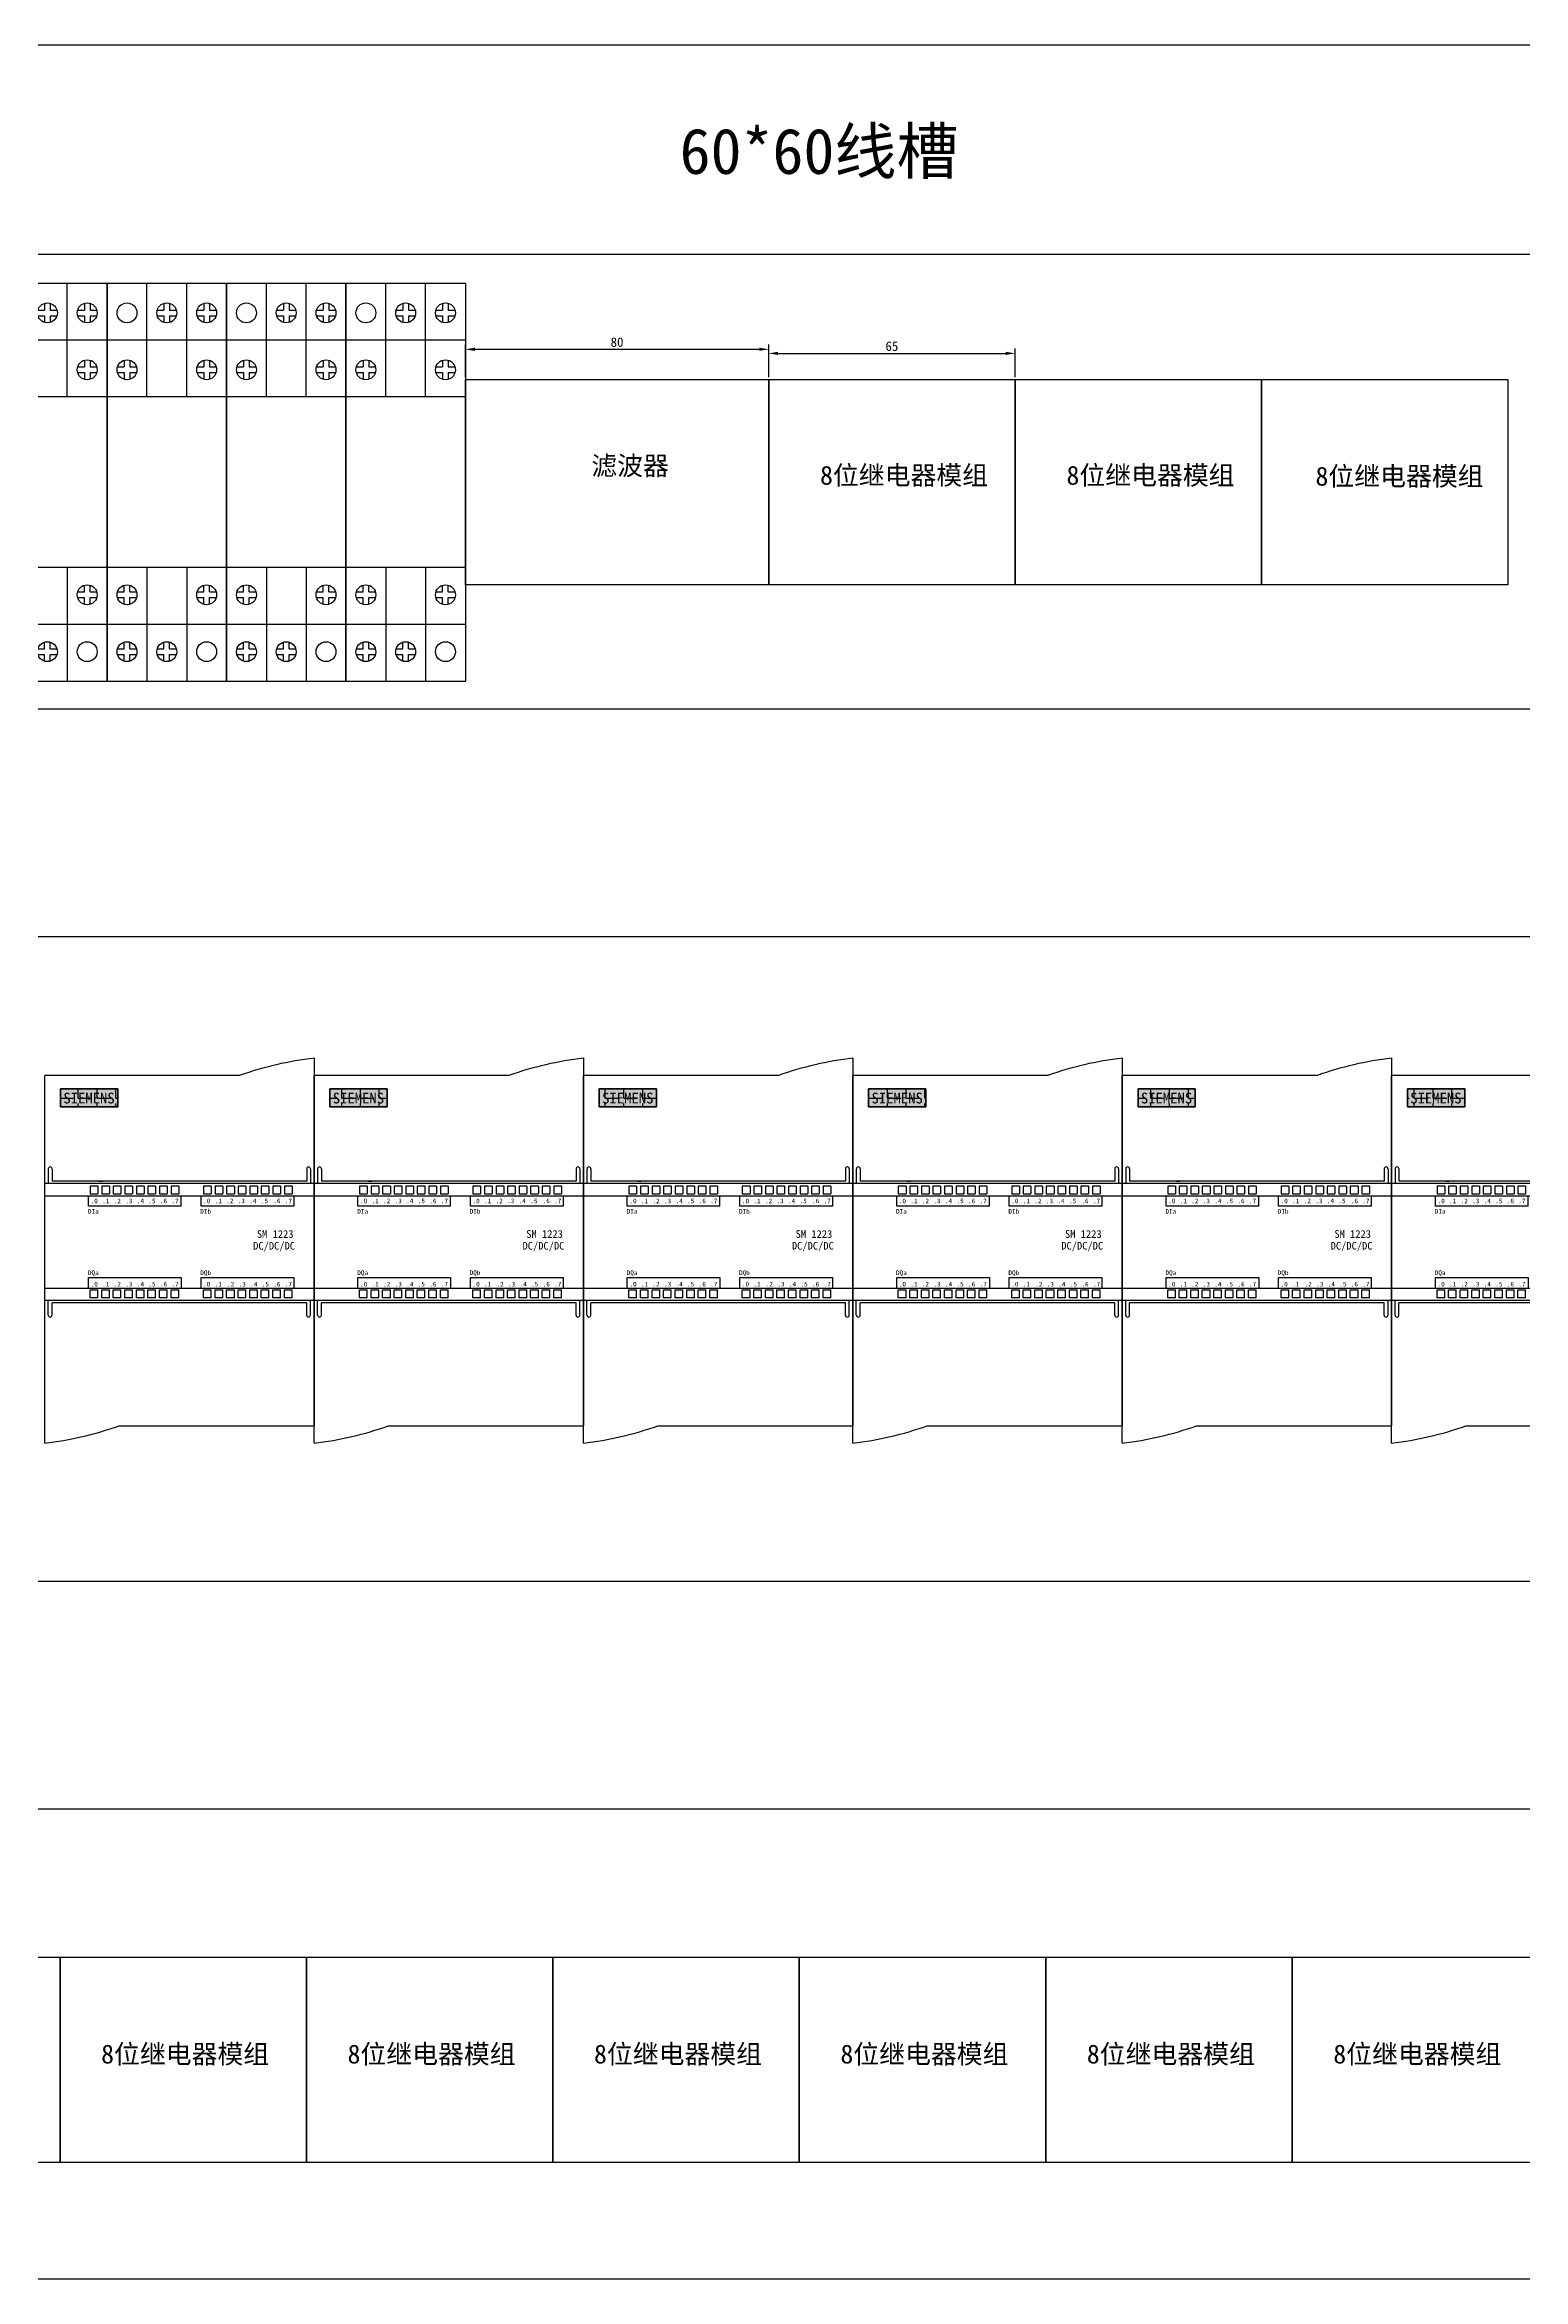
# Model space of a CAD drawing. Header units: millimetres. Extents: x 914 to 910632, y -176 to 682692.
# Drawn here: x 4754 to 5144, y 435 to 1024 of the extents above; entities that cross this region are included whole.
import ezdxf
from ezdxf.enums import TextEntityAlignment as Align

# ---------------------------------------------------------------- set-up
doc = ezdxf.new("R2010")
doc.units = ezdxf.units.MM
doc.layers.add('0 @ 1', color=7, linetype='Continuous')
doc.layers.add('EPLAN110', color=6, linetype='Continuous', lineweight=35)
doc.styles.get("Standard").update_dxf_attribs({"font": 'arial.ttf'})
doc.styles.add('宋体', font='')
doc.styles.get('宋体').set_extended_font_data('宋体')
doc.dimstyles.new('ISO-25', dxfattribs={"dimtxt": 2.5, "dimasz": 2.5, "dimexe": 1.25, "dimexo": 0.625, "dimtad": 1, "dimtxsty": 'Standard', "dimcen": 2.5, "dimadec": 0, "dimazin": 0, "dimtfac": 1, "dimtmove": 0, "dimatfit": 3, "dimfxl": 1, "dimarcsym": 0})

# ---------------------------------------------------------------- blocks, each defined once
blk = doc.blocks.new('2Z继电器外形')
for p, q in [((7, -20), (7, 0)), ((14, -20), (14, 0)), ((10, -3.54), (10, -4.72)), ((11, -3.54), (11, -4.72)), ((17, -3.54), (17, -4.72)), ((18, -3.54), (18, -4.72)), ((8.82, -4.72), (10, -4.72)), ((8.82, -5.72), (10, -5.72)), ((10, -5.72), (10, -6.9)), ((11, -4.72), (12.18, -4.72)), ((11, -5.72), (12.18, -5.72)), ((11, -5.72), (11, -6.9)), ((15.82, -4.72), (17, -4.72)), ((15.82, -5.72), (17, -5.72)), ((17, -5.72), (17, -6.9)), ((18, -4.72), (19.18, -4.72)), ((18, -5.72), (19.18, -5.72)), ((18, -5.72), (18, -6.9)), ((21, -10), (0, -10)), ((1.82, -14.72), (3, -14.72)), ((3, -13.54), (3, -14.72)), ((4, -13.54), (4, -14.72)), ((4, -14.72), (5.18, -14.72)), ((15.82, -14.72), (17, -14.72)), ((17, -13.54), (17, -14.72)), ((18, -13.54), (18, -14.72)), ((18, -14.72), (19.18, -14.72)), ((1.82, -15.72), (3, -15.72)), ((3, -15.72), (3, -16.9)), ((4, -15.72), (5.18, -15.72)), ((4, -15.72), (4, -16.9)), ((15.82, -15.72), (17, -15.72)), ((17, -15.72), (17, -16.9)), ((18, -15.72), (19.18, -15.72)), ((18, -15.72), (18, -16.9)), ((21, -20), (0, -20)), ((21, -50), (0, -50)), ((7, -50), (7, -70)), ((14, -50), (14, -70)), ((1.82, -54.28), (3, -54.28)), ((3, -54.28), (3, -53.1)), ((4, -54.28), (4, -53.1)), ((4, -54.28), (5.18, -54.28)), ((15.82, -54.28), (17, -54.28)), ((17, -54.28), (17, -53.1)), ((18, -54.28), (18, -53.1)), ((18, -54.28), (19.18, -54.28)), ((1.82, -55.28), (3, -55.28)), ((3, -56.46), (3, -55.28)), ((4, -55.28), (5.18, -55.28)), ((4, -56.46), (4, -55.28)), ((15.82, -55.28), (17, -55.28)), ((17, -56.46), (17, -55.28)), ((18, -55.28), (19.18, -55.28)), ((18, -56.46), (18, -55.28)), ((21, -60), (0, -60)), ((1.82, -64.28), (3, -64.28)), ((1.82, -65.28), (3, -65.28)), ((3, -64.28), (3, -63.1)), ((3, -66.46), (3, -65.28)), ((4, -64.28), (4, -63.1)), ((4, -64.28), (5.18, -64.28)), ((4, -65.28), (5.18, -65.28)), ((4, -66.46), (4, -65.28)), ((8.82, -64.28), (10, -64.28)), ((8.82, -65.28), (10, -65.28)), ((10, -64.28), (10, -63.1)), ((10, -66.46), (10, -65.28)), ((11, -64.28), (11, -63.1)), ((11, -64.28), (12.18, -64.28)), ((11, -65.28), (12.18, -65.28)), ((11, -66.46), (11, -65.28))]:
    blk.add_line(p, q)
blk.add_lwpolyline([(0, 0), (21, 0), (21, -70), (0, -70)], close=True)
for centre in [(3.5, -5.22), (10.5, -5.22), (17.5, -5.22), (3.5, -15.22), (17.5, -15.22), (3.5, -54.78), (17.5, -54.78), (3.5, -64.78), (10.5, -64.78), (17.5, -64.78)]:
    blk.add_circle(centre, 1.75)
blk = doc.blocks.new('1223扩展IO模块')
at = {"layer": '0 @ 1', "linetype": 'ByBlock'}
h = blk.add_hatch(dxfattribs=at)
h.set_pattern_fill('ANGLE', color=256, scale=0.245)
h.set_pattern_definition([(0, (-479.6633, 382.1504), (0, 1.711325), [1.2446, -0.466725]), (90, (-479.6633, 382.1504), (-1.711325, 1e-16), [1.2446, -0.466725])])
h.paths.add_polyline_path([(-3.81, -1.21), (-3.81, -2.84), (1.4, -2.84), (1.4, -1.21)])
h.paths.add_polyline_path([(-3.79, -2.78), (1.56, -2.78), (1.56, -1.35), (-3.79, -1.35)], flags=9)
h = blk.add_hatch(color=256, dxfattribs=at)
h.dxf.hatch_style = 1
h.paths.add_polyline_path([(-3.81, -1.21), (-3.81, -2.84), (1.4, -2.84), (1.4, -1.21)])
h.paths.add_polyline_path([(-3.79, -2.78), (1.56, -2.78), (1.56, -1.35), (-3.79, -1.35)], flags=9)
at = {"linetype": 'ByBlock'}
for p, q in [((12.48, 0), (-5.25, 0)), ((-5.25, -33.42), (-5.25, 0)), ((19.25, 1.58), (19.25, -31.85)), ((-3.81, -1.21), (-3.81, -2.84)), ((1.4, -1.21), (-3.81, -1.21)), ((1.4, -2.84), (1.4, -1.21)), ((-3.81, -2.84), (1.4, -2.84)), ((19.25, -26.9), (19.25, -8)), ((19.25, -26.9), (19.25, -8)), ((19.25, -9.81), (-5.25, -9.81)), ((-4.93, -8.48), (-4.93, -9.81)), ((-4.58, -8.48), (-4.58, -9.6)), ((18.58, -9.6), (-4.58, -9.6)), ((-0.41, -10.07), (-1.11, -10.07)), ((-1.11, -10.07), (-1.11, -10.77)), ((-0.41, -10.07), (-0.41, -10.77)), ((-0.32, -9.6), (0, -9.6)), ((0.64, -10.07), (-0.06, -10.07)), ((-0.06, -10.07), (-0.06, -10.77)), ((0.64, -10.07), (0.64, -10.77)), ((1.69, -10.07), (0.99, -10.07)), ((0.99, -10.07), (0.99, -10.77)), ((1.69, -10.07), (1.69, -10.77)), ((2.74, -10.07), (2.04, -10.07)), ((2.04, -10.07), (2.04, -10.77)), ((2.74, -10.07), (2.74, -10.77)), ((3.79, -10.07), (3.09, -10.07)), ((3.09, -10.07), (3.09, -10.77)), ((3.79, -10.07), (3.79, -10.77)), ((4.84, -10.07), (4.14, -10.07)), ((4.14, -10.07), (4.14, -10.77)), ((4.84, -10.07), (4.84, -10.77)), ((5.89, -10.07), (5.19, -10.07)), ((5.19, -10.07), (5.19, -10.77)), ((5.89, -10.07), (5.89, -10.77)), ((6.94, -10.07), (6.24, -10.07)), ((6.24, -10.07), (6.24, -10.77)), ((6.94, -10.07), (6.94, -10.77)), ((9.9, -10.07), (9.2, -10.07)), ((9.2, -10.07), (9.2, -10.77)), ((9.9, -10.07), (9.9, -10.77)), ((10.95, -10.07), (10.25, -10.07)), ((10.25, -10.07), (10.25, -10.77)), ((10.95, -10.07), (10.95, -10.77)), ((12, -10.07), (11.3, -10.07)), ((11.3, -10.07), (11.3, -10.77)), ((12, -10.07), (12, -10.77)), ((13.05, -10.07), (12.35, -10.07)), ((12.35, -10.07), (12.35, -10.77)), ((13.05, -10.07), (13.05, -10.77)), ((14.1, -10.07), (13.4, -10.07)), ((13.4, -10.07), (13.4, -10.77)), ((14.1, -10.07), (14.1, -10.77)), ((15.15, -10.07), (14.45, -10.07)), ((14.45, -10.07), (14.45, -10.77)), ((15.15, -10.07), (15.15, -10.77)), ((16.2, -10.07), (15.5, -10.07)), ((15.5, -10.07), (15.5, -10.77)), ((16.2, -10.07), (16.2, -10.77)), ((17.25, -10.07), (16.55, -10.07)), ((16.55, -10.07), (16.55, -10.77)), ((17.25, -10.07), (17.25, -10.77)), ((18.58, -8.48), (18.58, -9.6)), ((18.93, -8.48), (18.93, -9.81)), ((-5.25, -10.95), (19.25, -10.95)), ((-1.26, -11.89), (-1.26, -10.95)), ((7.17, -11.89), (-1.26, -11.89)), ((-1.11, -10.77), (-0.41, -10.77)), ((-0.06, -10.77), (0.64, -10.77)), ((0.99, -10.77), (1.69, -10.77)), ((2.04, -10.77), (2.74, -10.77)), ((3.09, -10.77), (3.79, -10.77)), ((4.14, -10.77), (4.84, -10.77)), ((5.19, -10.77), (5.89, -10.77)), ((6.24, -10.77), (6.94, -10.77)), ((7.17, -11.89), (7.17, -10.95)), ((8.97, -11.89), (8.97, -10.95)), ((17.4, -11.89), (8.97, -11.89)), ((9.2, -10.77), (9.9, -10.77)), ((10.25, -10.77), (10.95, -10.77)), ((11.3, -10.77), (12, -10.77)), ((12.35, -10.77), (13.05, -10.77)), ((13.4, -10.77), (14.1, -10.77)), ((14.45, -10.77), (15.15, -10.77)), ((15.5, -10.77), (16.2, -10.77)), ((16.55, -10.77), (17.25, -10.77)), ((17.4, -10.95), (17.4, -11.89)), ((-5.25, -19.32), (19.25, -19.32)), ((-1.26, -19.32), (-1.26, -18.37)), ((-1.26, -18.37), (7.17, -18.37)), ((-1.11, -20.2), (-1.11, -19.5)), ((-1.11, -19.5), (-0.41, -19.5)), ((-0.41, -20.2), (-1.11, -20.2)), ((-0.41, -20.2), (-0.41, -19.5)), ((-0.06, -20.2), (-0.06, -19.5)), ((-0.06, -19.5), (0.64, -19.5)), ((0.64, -20.2), (-0.06, -20.2)), ((0.64, -20.2), (0.64, -19.5)), ((0.99, -20.2), (0.99, -19.5)), ((0.99, -19.5), (1.69, -19.5)), ((1.69, -20.2), (0.99, -20.2)), ((1.69, -20.2), (1.69, -19.5)), ((2.04, -20.2), (2.04, -19.5)), ((2.04, -19.5), (2.74, -19.5)), ((2.74, -20.2), (2.04, -20.2)), ((2.74, -20.2), (2.74, -19.5)), ((3.09, -20.2), (3.09, -19.5)), ((3.09, -19.5), (3.79, -19.5)), ((3.79, -20.2), (3.09, -20.2)), ((3.79, -20.2), (3.79, -19.5)), ((4.14, -20.2), (4.14, -19.5)), ((4.14, -19.5), (4.84, -19.5)), ((4.84, -20.2), (4.14, -20.2)), ((4.84, -20.2), (4.84, -19.5)), ((5.19, -20.2), (5.19, -19.5)), ((5.19, -19.5), (5.89, -19.5)), ((5.89, -20.2), (5.19, -20.2)), ((5.89, -20.2), (5.89, -19.5)), ((6.24, -20.2), (6.24, -19.5)), ((6.24, -19.5), (6.94, -19.5)), ((6.94, -20.2), (6.24, -20.2)), ((6.94, -20.2), (6.94, -19.5)), ((7.17, -18.37), (7.17, -19.32)), ((8.97, -19.32), (8.97, -18.37)), ((8.97, -18.37), (17.4, -18.37)), ((9.2, -20.2), (9.2, -19.5)), ((9.2, -19.5), (9.9, -19.5)), ((9.9, -20.2), (9.2, -20.2)), ((9.9, -20.2), (9.9, -19.5)), ((10.25, -20.2), (10.25, -19.5)), ((10.25, -19.5), (10.95, -19.5)), ((10.95, -20.2), (10.25, -20.2)), ((10.95, -20.2), (10.95, -19.5)), ((11.3, -20.2), (11.3, -19.5)), ((11.3, -19.5), (12, -19.5)), ((12, -20.2), (11.3, -20.2)), ((12, -20.2), (12, -19.5)), ((12.35, -20.2), (12.35, -19.5)), ((12.35, -19.5), (13.05, -19.5)), ((13.05, -20.2), (12.35, -20.2)), ((13.05, -20.2), (13.05, -19.5)), ((13.4, -20.2), (13.4, -19.5)), ((13.4, -19.5), (14.1, -19.5)), ((14.1, -20.2), (13.4, -20.2)), ((14.1, -20.2), (14.1, -19.5)), ((14.45, -20.2), (14.45, -19.5)), ((14.45, -19.5), (15.15, -19.5)), ((15.15, -20.2), (14.45, -20.2)), ((15.15, -20.2), (15.15, -19.5)), ((15.5, -20.2), (15.5, -19.5)), ((15.5, -19.5), (16.2, -19.5)), ((16.2, -20.2), (15.5, -20.2)), ((16.2, -20.2), (16.2, -19.5)), ((16.55, -20.2), (16.55, -19.5)), ((16.55, -19.5), (17.25, -19.5)), ((17.25, -20.2), (16.55, -20.2)), ((17.25, -20.2), (17.25, -19.5)), ((17.4, -18.37), (17.4, -19.32)), ((19.25, -20.46), (-5.25, -20.46)), ((-4.93, -21.79), (-4.93, -20.46)), ((18.58, -20.67), (-4.58, -20.67)), ((-4.58, -21.79), (-4.58, -20.67)), ((18.58, -21.79), (18.58, -20.67)), ((18.93, -21.79), (18.93, -20.46)), ((1.52, -31.85), (19.25, -31.85))]:
    blk.add_line(p, q, dxfattribs=at)
for points in [[(19.25, 1.58, 0.056978), (12.48, 0, -0.457417)], [(-5.25, -33.42, 0.056978), (1.52, -31.85, -0.457417)]]:
    blk.add_lwpolyline(points, format="xyb", dxfattribs=at)
blk.add_lwpolyline([(-3.81, -1.21), (1.4, -1.21), (1.4, -2.84), (-3.81, -2.84)], close=True, dxfattribs=at)
for centre, start, end in [((-4.75, -8.48), 0, 180), ((18.75, -8.48), 0, 180), ((-4.75, -21.79), 180, 0), ((18.75, -21.79), 180, 0)]:
    blk.add_arc(centre, 0.175, start, end, dxfattribs=at)
at = {"layer": '0 @ 1', "linetype": 'ByBlock', "style": '宋体'}
for s, p in [('DIa', (-1.32, -12.56)), ('.0', (-1.07, -11.61)), ('.1', (-0.02, -11.61)), ('.2', (1.03, -11.61)), ('.3', (2.08, -11.61)), ('.4', (3.13, -11.61)), ('.5', (4.18, -11.61)), ('.6', (5.23, -11.61)), ('.7', (6.28, -11.61)), ('DIb', (8.9, -12.56)), ('.0', (9.16, -11.61)), ('.1', (10.21, -11.61)), ('.2', (11.26, -11.61)), ('.3', (12.31, -11.61)), ('.4', (13.36, -11.61)), ('.5', (14.41, -11.61)), ('.6', (15.54, -11.61)), ('.7', (16.59, -11.61)), ('DQa', (-1.32, -18.14)), ('DQb', (8.9, -18.14)), ('.0', (-1.07, -19.18)), ('.1', (-0.02, -19.18)), ('.2', (1.03, -19.18)), ('.3', (2.08, -19.18)), ('.4', (3.13, -19.18)), ('.5', (4.18, -19.18)), ('.6', (5.23, -19.18)), ('.7', (6.28, -19.18)), ('.0', (9.16, -19.18)), ('.1', (10.21, -19.18)), ('.2', (11.34, -19.18)), ('.3', (12.39, -19.18)), ('.4', (13.44, -19.18)), ('.5', (14.49, -19.18)), ('.6', (15.54, -19.18)), ('.7', (16.59, -19.18))]:
    blk.add_text(s, height=0.42, dxfattribs=at).set_placement(p)
at = {"layer": 'EPLAN110', "linetype": 'ByBlock', "style": '宋体'}
for s, height, p in [('SIEMENS', 0.98, (-3.55, -2.54)), ('SM 1223', 0.7, (14.05, -14.76)), ('DC/DC/DC', 0.7, (13.71, -15.83))]:
    blk.add_text(s, height=height, dxfattribs=at).set_placement(p)
blk = doc.blocks.new('*D340')
at = {"color": 0, "lineweight": -2, "transparency": 16777216}
for p, q in [((4865.01, 936.07), (4865.01, 944.7)), ((4867.51, 943.45), (4942.51, 943.45)), ((4945.01, 936.07), (4945.01, 944.7))]:
    blk.add_line(p, q, dxfattribs=at)
at = {"color": 0, "transparency": 16777216}
for points in [[(4867.51, 943.87), (4867.51, 943.03), (4865.01, 943.45)], [(4942.51, 943.87), (4942.51, 943.03), (4945.01, 943.45)]]:
    blk.add_solid(points, dxfattribs=at)
at = {"layer": 'Defpoints', "color": 0, "transparency": 16777216}
for p in [(4945.01, 943.45), (4865.01, 935.45), (4945.01, 935.45)]:
    blk.add_point(p, dxfattribs=at)
at = {"color": 0, "transparency": 16777216, "insert": (4905.01, 945.33), "char_height": 2.5, "attachment_point": 5, "style": '宋体'}
blk.add_mtext('80', dxfattribs=at)
blk = doc.blocks.new('*D377')
at = {"color": 0, "lineweight": -2, "transparency": 16777216}
for p, q in [((4945.01, 936.07), (4945.01, 943.63)), ((5010.01, 936.07), (5010.01, 943.63)), ((4947.51, 942.38), (5007.51, 942.38))]:
    blk.add_line(p, q, dxfattribs=at)
at = {"color": 0, "transparency": 16777216}
for points in [[(4947.51, 942.8), (4947.51, 941.96), (4945.01, 942.38)], [(5007.51, 942.8), (5007.51, 941.96), (5010.01, 942.38)]]:
    blk.add_solid(points, dxfattribs=at)
at = {"layer": 'Defpoints', "color": 0, "transparency": 16777216}
for p in [(5010.01, 942.38), (4945.01, 935.45), (5010.01, 935.45)]:
    blk.add_point(p, dxfattribs=at)
at = {"color": 0, "transparency": 16777216, "insert": (4977.51, 944.25), "char_height": 2.5, "attachment_point": 5, "style": '宋体'}
blk.add_mtext('65', dxfattribs=at)

msp = doc.modelspace()

# ---------------------------------------------------------------- linework, layer by layer
at = {"color": 1}
for p, q in [((4494.551, 1023.775), (5494.551, 1023.775)), ((4554.551, 968.524), (5434.551, 968.524)), ((5434.551, 848.524), (4554.551, 848.524)), ((5434.551, 788.524), (4554.551, 788.524)), ((5435.176, 618.524), (4555.176, 618.524)), ((5435.176, 558.524), (4555.176, 558.524)), ((5435.176, 434.524), (4555.176, 434.524))]:
    msp.add_line(p, q, dxfattribs=at)
for points in [[(4865.01, 935.445), (4945.01, 935.445), (4945.01, 881.325), (4865.01, 881.325)], [(4945.01, 935.445), (5010.009, 935.445), (5010.009, 881.325), (4945.01, 881.325)], [(5010.009, 935.445), (5075.009, 935.445), (5075.009, 881.325), (5010.009, 881.325)], [(5075.009, 935.445), (5140.009, 935.445), (5140.009, 881.325), (5075.009, 881.325)], [(4693.093, 519.479), (4758.093, 519.479), (4758.093, 465.359), (4693.093, 465.359)], [(4758.093, 519.479), (4823.093, 519.479), (4823.093, 465.359), (4758.093, 465.359)], [(4823.093, 519.479), (4888.093, 519.479), (4888.093, 465.359), (4823.093, 465.359)], [(4888.093, 519.479), (4953.093, 519.479), (4953.093, 465.359), (4888.093, 465.359)], [(4953.093, 519.479), (5018.093, 519.479), (5018.093, 465.359), (4953.093, 465.359)], [(5018.093, 519.479), (5083.093, 519.479), (5083.093, 465.359), (5018.093, 465.359)], [(5083.093, 519.479), (5148.093, 519.479), (5148.093, 465.359), (5083.093, 465.359)]]:
    msp.add_lwpolyline(points, close=True)

# ---------------------------------------------------------------- block references
for name, p, xscale, yscale, zscale in [('2Z继电器外形', (4739.01, 960.885), 1.5, 1.5, 0.5760000000000002), ('2Z继电器外形', (4770.51, 960.885), 1.5, 1.5, 0.5760000000000002), ('2Z继电器外形', (4802.01, 960.885), 1.5, 1.5, 0.5760000000000002), ('2Z继电器外形', (4833.51, 960.885), 1.5, 1.5, 0.5760000000000002), ('1223扩展IO模块', (4769.272, 751.952), 2.9, 2.9, 1.728000000000001), ('1223扩展IO模块', (4840.322, 751.952), 2.9, 2.9, 1.728000000000001), ('1223扩展IO模块', (4911.372, 751.952), 2.9, 2.9, 1.728000000000001), ('1223扩展IO模块', (4982.422, 751.952), 2.9, 2.9, 1.728000000000001), ('1223扩展IO模块', (5053.472, 751.952), 2.9, 2.9, 1.728000000000001), ('1223扩展IO模块', (5124.522, 751.952), 2.9, 2.9, 1.728000000000001)]:
    msp.add_blockref(name, p, dxfattribs=dict(xscale=xscale, yscale=yscale, zscale=zscale))

# ---------------------------------------------------------------- texts
at = {"color": 7, "style": '宋体'}
msp.add_text('60*60线槽', height=12, dxfattribs=at).set_placement((4958.297, 995.701), align=Align.MIDDLE_CENTER)
for s, p in [('滤波器', (4898.217, 908.78)), ('8位继电器模组', (4958.556, 906.232)), ('8位继电器模组', (5023.555, 906.232)), ('8位继电器模组', (5089.237, 906.001)), ('8位继电器模组', (4768.934, 489.935)), ('8位继电器模组', (4833.934, 489.935)), ('8位继电器模组', (4898.934, 489.935)), ('8位继电器模组', (4963.934, 489.935)), ('8位继电器模组', (5028.934, 489.935)), ('8位继电器模组', (5093.934, 489.935))]:
    msp.add_text(s, height=5, dxfattribs=at).set_placement(p, align=Align.BOTTOM_LEFT)

# ---------------------------------------------------------------- dimensions: what is measured, and where the dimension line sits
for base, p1, p2, picture, middle in [((4945.01, 943.45), (4865.01, 935.445), (4945.01, 935.445), '*D340', (4905.01, 945.325)), ((5010.009, 942.379), (4945.01, 935.445), (5010.009, 935.445), '*D377', (4977.51, 944.254))]:
    dim = msp.add_linear_dim(base=base, p1=p1, p2=p2, dimstyle='ISO-25', override={"dimtxsty": '宋体'})
    dim.commit()
    dim.dimension.update_dxf_attribs({"geometry": picture, "text_midpoint": middle})

doc.saveas('drawing.dxf')
